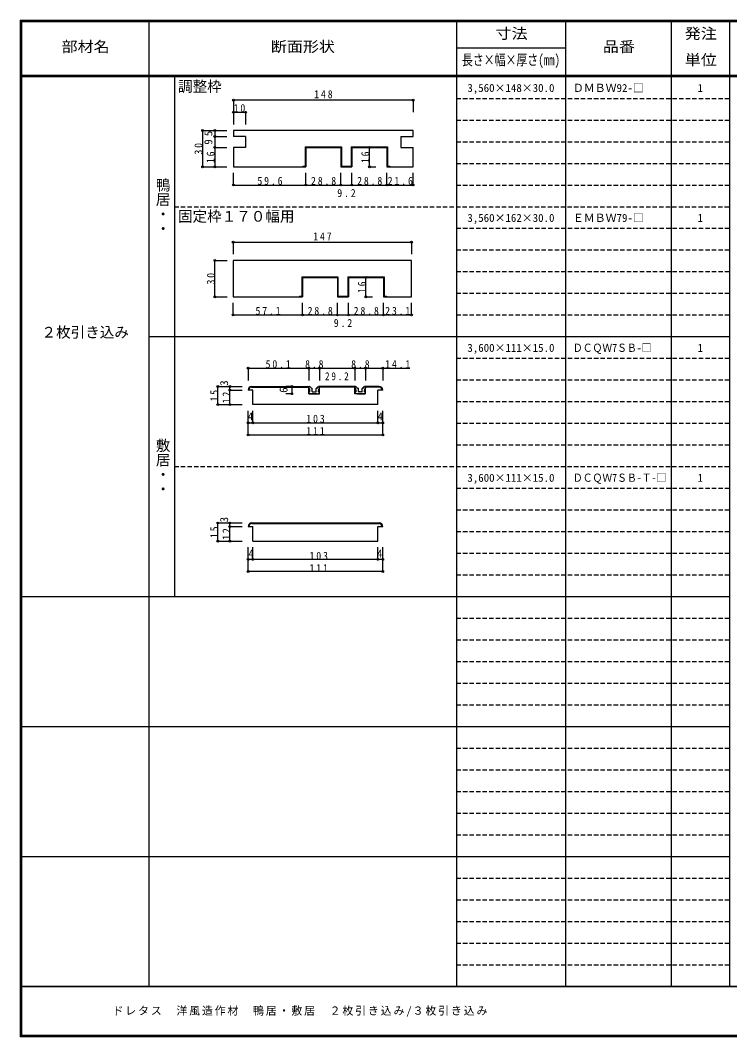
# Model space of a CAD drawing. Units: millimetres, scale not verified. Extents: x -600 to 570, y -431 to 418.
# Drawn here: x -600 to -15, y -420 to 418 of the extents above; entities that cross this region are included whole.
import ezdxf
from ezdxf.enums import TextEntityAlignment as Align

# ---------------------------------------------------------------- set-up
doc = ezdxf.new("R2010")
doc.units = ezdxf.units.MM
doc.header["$LTSCALE"] = 3
doc.header["$PDMODE"] = 32
doc.header["$PDSIZE"] = 1.5
doc.linetypes.add('DASHED1', pattern=[1.8, 1.2, -0.6])
for name, color, linetype in [('0-4', 3, 'Continuous'), ('0-7', 7, 'Continuous'), ('0-A', 7, 'Continuous'), ('0-B', 7, 'Continuous'), ('F-1', 7, 'DASHED1'), ('F-A', 7, 'Continuous')]:
    doc.layers.add(name, color=color, linetype=linetype)
doc.styles.add('@ＭＳ ゴシック', font='')
doc.styles.add('ＭＳ ゴシック', font='')
doc.styles.get('@ＭＳ ゴシック').set_extended_font_data('@MS Gothic')
doc.styles.get('ＭＳ ゴシック').set_extended_font_data('MS Gothic')

msp = doc.modelspace()

# ---------------------------------------------------------------- linework, layer by layer
at = {"layer": '0-4'}
for p, q in [((-424.25, 326.714), (-424.25, 321.714)), ((-276.25, 326.714), (-424.25, 326.714)), ((-414.25, 321.714), (-424.25, 321.714)), ((-414.25, 321.714), (-414.25, 312.714)), ((-286.25, 321.714), (-276.25, 321.714)), ((-286.25, 321.714), (-286.25, 312.714)), ((-276.25, 321.714), (-276.25, 326.714)), ((-424.25, 312.714), (-424.25, 296.714)), ((-414.25, 312.714), (-424.25, 312.714)), ((-365.15, 313.214), (-365.15, 297.214)), ((-364.65, 312.714), (-364.65, 296.714)), ((-364.65, 312.714), (-335.85, 312.714)), ((-327.15, 313.214), (-327.15, 297.214)), ((-326.65, 312.714), (-326.65, 296.714)), ((-326.65, 312.714), (-297.85, 312.714)), ((-297.85, 312.714), (-297.85, 296.714)), ((-286.25, 312.714), (-276.25, 312.714)), ((-276.25, 296.714), (-276.25, 312.714)), ((-424.25, 296.714), (-364.65, 296.714)), ((-367.15, 297.214), (-365.15, 297.214)), ((-367.15, 297.214), (-367.15, 296.714)), ((-297.85, 296.714), (-276.25, 296.714)), ((-297.35, 297.214), (-295.35, 297.214)), ((-295.35, 297.214), (-295.35, 296.714)), ((-424.573, 219.571), (-424.573, 189.571)), ((-277.573, 219.571), (-424.573, 219.571)), ((-277.573, 189.571), (-277.573, 219.571)), ((-367.973, 206.071), (-367.973, 190.071)), ((-367.473, 205.571), (-367.473, 189.571)), ((-367.473, 205.571), (-338.673, 205.571)), ((-329.973, 206.071), (-329.973, 190.071)), ((-329.473, 205.571), (-329.473, 189.571)), ((-329.473, 205.571), (-300.673, 205.571)), ((-424.573, 189.571), (-367.473, 189.571)), ((-369.973, 190.071), (-367.973, 190.071)), ((-369.973, 190.071), (-369.973, 189.571)), ((-300.173, 190.071), (-298.173, 190.071)), ((-298.173, 190.071), (-298.173, 189.571)), ((-408.25, 112.643), (-412.25, 112.643)), ((-409.25, 115.643), (-362.15, 115.643)), ((-409.25, 115.143), (-362.15, 115.143)), ((-408.25, 100.643), (-408.25, 112.643)), ((-362.15, 109.643), (-362.15, 115.643)), ((-362.15, 109.643), (-362.15, 115.143)), ((-362.15, 109.643), (-353.35, 109.643)), ((-324.15, 115.643), (-353.35, 115.643)), ((-353.35, 109.643), (-353.35, 115.643)), ((-324.15, 115.143), (-353.35, 115.143)), ((-353.35, 109.643), (-353.35, 115.143)), ((-324.15, 109.643), (-324.15, 115.643)), ((-324.15, 109.643), (-324.15, 115.143)), ((-315.35, 109.643), (-324.15, 109.643)), ((-304.25, 115.643), (-315.35, 115.643)), ((-315.35, 109.643), (-315.35, 115.643)), ((-304.25, 115.143), (-315.35, 115.143)), ((-315.35, 109.643), (-315.35, 115.143)), ((-301.25, 112.643), (-305.25, 112.643)), ((-305.25, 100.643), (-305.25, 112.643)), ((-305.25, 100.643), (-408.25, 100.643)), ((-412.25, 0.048), (-408.25, 0.048)), ((-409.25, 3.048), (-304.25, 3.048)), ((-409.25, 2.548), (-304.25, 2.548)), ((-408.25, -11.952), (-408.25, 0.048)), ((-305.25, 0.048), (-301.25, 0.048)), ((-305.25, -11.952), (-305.25, 0.048)), ((-408.25, -11.952), (-305.25, -11.952))]:
    msp.add_line(p, q, dxfattribs=at)
for points in [[(-365.15, 313.214), (-335.35, 313.214), (-335.35, 297.214), (-327.15, 297.214)], [(-335.85, 312.714), (-335.85, 296.714), (-326.65, 296.714)], [(-327.15, 313.214), (-297.35, 313.214), (-297.35, 297.214)], [(-367.973, 206.071), (-338.173, 206.071), (-338.173, 190.071), (-329.973, 190.071)], [(-338.673, 205.571), (-338.673, 189.571), (-329.473, 189.571)], [(-329.973, 206.071), (-300.173, 206.071), (-300.173, 190.071)], [(-300.673, 205.571), (-300.673, 189.571), (-277.573, 189.571)]]:
    msp.add_lwpolyline(points, dxfattribs=at)
for centre, radius, start, end in [((-409.25, 112.643), 3, 90, 180), ((-409.25, 112.643), 2.5, 90, 180), ((-304.25, 112.643), 3, 0, 90), ((-304.25, 112.643), 2.5, 0, 90), ((-409.25, 0.048), 3, 90, 180), ((-409.25, 0.048), 2.5, 90, 180), ((-304.25, 0.048), 3, 0, 90), ((-304.25, 0.048), 2.5, 0, 90)]:
    msp.add_arc(centre, radius, start, end, dxfattribs=at)
at = {"layer": '0-7'}
for p, q in [((-361.25, 111.143), (-361.85, 111.143)), ((-360.088, 114.231), (-361.354, 115.496)), ((-361.25, 111.143), (-361.25, 112.407)), ((-355.45, 109.643), (-360.05, 109.643)), ((-359.876, 114.143), (-359.55, 114.143)), ((-359.35, 111.443), (-359.35, 113.943)), ((-359.05, 111.143), (-358.05, 111.143)), ((-358.05, 111.143), (-357.75, 110.843)), ((-357.75, 110.843), (-357.45, 111.143)), ((-357.45, 111.143), (-356.45, 111.143)), ((-356.15, 111.443), (-356.15, 113.943)), ((-355.624, 114.143), (-355.95, 114.143)), ((-355.25, 109.843), (-355.45, 109.643)), ((-355.412, 114.231), (-354.147, 115.496)), ((-355.05, 109.643), (-355.25, 109.843)), ((-355.05, 109.643), (-353.95, 109.643)), ((-354.25, 111.143), (-354.25, 112.407)), ((-354.25, 111.143), (-353.65, 111.143)), ((-353.95, 109.643), (-353.464, 110.869)), ((-353.25, 115.643), (-353.793, 115.643)), ((-353.25, 114.643), (-353.25, 115.643)), ((-324.25, 115.643), (-323.707, 115.643)), ((-324.25, 114.643), (-324.25, 115.643)), ((-323.55, 109.643), (-324.036, 110.869)), ((-323.25, 111.143), (-323.85, 111.143)), ((-322.45, 109.643), (-323.55, 109.643)), ((-322.088, 114.231), (-323.353, 115.496)), ((-323.25, 111.143), (-323.25, 112.407)), ((-322.45, 109.643), (-322.25, 109.843)), ((-322.25, 109.843), (-322.05, 109.643)), ((-322.05, 109.643), (-317.45, 109.643)), ((-321.876, 114.143), (-321.55, 114.143)), ((-321.35, 111.443), (-321.35, 113.943)), ((-320.05, 111.143), (-321.05, 111.143)), ((-319.75, 110.843), (-320.05, 111.143)), ((-319.45, 111.143), (-319.75, 110.843)), ((-318.45, 111.143), (-319.45, 111.143)), ((-318.15, 111.443), (-318.15, 113.943)), ((-317.624, 114.143), (-317.95, 114.143)), ((-317.412, 114.231), (-316.146, 115.496)), ((-316.25, 111.143), (-316.25, 112.407)), ((-316.25, 111.143), (-315.65, 111.143))]:
    msp.add_line(p, q, dxfattribs=at)
for points in [[(-362.25, 114.643), (-362.25, 115.643), (-361.707, 115.643)], [(-360.45, 109.643), (-361.55, 109.643), (-362.036, 110.869)], [(-360.45, 109.643), (-360.25, 109.843), (-360.05, 109.643)], [(-317.05, 109.643), (-317.25, 109.843), (-317.45, 109.643)], [(-317.05, 109.643), (-315.95, 109.643), (-315.464, 110.869)], [(-315.25, 114.643), (-315.25, 115.643), (-315.793, 115.643)]]:
    msp.add_lwpolyline(points, dxfattribs=at)
for centre, radius, start, end in [((-364.25, 112.407), 3, 0, 48.19), ((-361.85, 110.943), 0.2, 90, 201.616), ((-361.707, 115.143), 0.5, 45, 90), ((-359.876, 114.443), 0.3, 225, 270), ((-359.55, 113.943), 0.2, 0, 90), ((-359.05, 111.443), 0.3, 180, 270), ((-356.45, 111.443), 0.3, 270, 0), ((-355.95, 113.943), 0.2, 90, 180), ((-355.624, 114.443), 0.3, 270, 315), ((-351.25, 112.407), 3, 131.81, 180), ((-353.793, 115.143), 0.5, 90, 135), ((-353.65, 110.943), 0.2, 338.384, 90), ((-326.25, 112.407), 3, 0, 48.19), ((-323.85, 110.943), 0.2, 90, 201.616), ((-323.707, 115.143), 0.5, 45, 90), ((-321.876, 114.443), 0.3, 225, 270), ((-321.55, 113.943), 0.2, 360, 90), ((-321.05, 111.443), 0.3, 180, 270), ((-318.45, 111.443), 0.3, 270, 360), ((-317.95, 113.943), 0.2, 90, 180), ((-317.624, 114.443), 0.3, 270, 315), ((-313.25, 112.407), 3, 131.81, 180), ((-315.793, 115.143), 0.5, 90, 135), ((-315.65, 110.943), 0.2, 338.384, 90)]:
    msp.add_arc(centre, radius, start, end, dxfattribs=at)
at = {"layer": '0-B', "color": 4}
for p, q in [((-276.25, 351.714), (-424.25, 351.714)), ((-424.25, 351.714), (-424.25, 341.714)), ((-276.25, 351.714), (-276.25, 341.714)), ((-424.25, 341.714), (-424.25, 331.714)), ((-424.25, 341.714), (-414.25, 341.714)), ((-414.25, 341.714), (-414.25, 331.714)), ((-449.75, 326.714), (-429.75, 326.714)), ((-449.75, 326.714), (-449.75, 296.714)), ((-439.75, 326.714), (-439.75, 321.714)), ((-439.75, 321.714), (-439.75, 312.714)), ((-439.75, 321.714), (-429.75, 321.714)), ((-439.75, 312.714), (-439.75, 296.714)), ((-439.75, 312.714), (-429.75, 312.714)), ((-312.25, 312.714), (-306.85, 312.714)), ((-312.25, 296.714), (-312.25, 312.714)), ((-449.75, 296.714), (-429.75, 296.714)), ((-312.25, 296.714), (-306.85, 296.714)), ((-424.25, 281.714), (-424.25, 291.714)), ((-364.65, 281.714), (-364.65, 291.714)), ((-335.85, 281.714), (-335.85, 291.714)), ((-326.65, 281.714), (-326.65, 291.714)), ((-297.85, 281.714), (-297.85, 291.714)), ((-276.25, 281.714), (-276.25, 291.714)), ((-424.25, 281.714), (-364.65, 281.714)), ((-364.65, 281.714), (-335.85, 281.714)), ((-335.85, 281.714), (-326.65, 281.714)), ((-326.65, 281.714), (-297.85, 281.714)), ((-297.85, 281.714), (-276.25, 281.714)), ((-424.573, 234.571), (-277.573, 234.571)), ((-424.573, 234.571), (-424.573, 224.571)), ((-277.573, 234.571), (-277.573, 224.571)), ((-439.573, 219.571), (-429.573, 219.571)), ((-439.573, 189.571), (-439.573, 219.571)), ((-315.073, 205.571), (-309.673, 205.571)), ((-315.073, 189.571), (-315.073, 205.571)), ((-439.573, 189.571), (-429.573, 189.571)), ((-424.573, 174.571), (-424.573, 184.571)), ((-367.473, 174.571), (-367.473, 184.571)), ((-338.673, 174.571), (-338.673, 184.571)), ((-329.473, 174.571), (-329.473, 184.571)), ((-315.073, 189.571), (-309.673, 189.571)), ((-300.673, 174.571), (-300.673, 184.571)), ((-277.573, 174.571), (-277.573, 184.571)), ((-424.573, 174.571), (-367.473, 174.571)), ((-367.473, 174.571), (-338.673, 174.571)), ((-338.673, 174.571), (-329.473, 174.571)), ((-329.473, 174.571), (-300.673, 174.571)), ((-300.673, 174.571), (-277.573, 174.571)), ((-412.25, 130.643), (-412.25, 120.643)), ((-412.25, 130.643), (-362.15, 130.643)), ((-362.15, 130.643), (-353.35, 130.643)), ((-362.15, 130.643), (-362.15, 120.643)), ((-353.35, 130.643), (-324.15, 130.643)), ((-353.35, 130.643), (-353.35, 120.643)), ((-324.15, 130.643), (-315.35, 130.643)), ((-324.15, 130.643), (-324.15, 120.643)), ((-315.35, 130.643), (-279, 130.643)), ((-315.35, 130.643), (-315.35, 120.643)), ((-301.25, 130.643), (-301.25, 120.643)), ((-437.25, 115.643), (-417.25, 115.643)), ((-437.25, 100.643), (-437.25, 115.643)), ((-427.25, 112.643), (-427.25, 115.643)), ((-427.25, 112.643), (-417.25, 112.643)), ((-427.25, 100.643), (-427.25, 112.643)), ((-376.25, 115.643), (-381.25, 115.643)), ((-376.25, 109.643), (-381.25, 109.643)), ((-376.25, 115.643), (-376.25, 109.643)), ((-437.25, 100.643), (-417.25, 100.643)), ((-412.25, 75.643), (-412.25, 95.643)), ((-408.25, 85.643), (-408.25, 95.643)), ((-305.25, 85.643), (-305.25, 95.643)), ((-301.25, 75.643), (-301.25, 95.643)), ((-412.25, 85.643), (-408.25, 85.643)), ((-408.25, 85.643), (-305.25, 85.643)), ((-305.25, 85.643), (-301.25, 85.643)), ((-412.25, 75.643), (-301.25, 75.643)), ((-437.25, 3.048), (-417.25, 3.048)), ((-437.25, -11.952), (-437.25, 3.048)), ((-427.25, 0.048), (-427.25, 3.048)), ((-427.25, -11.952), (-427.25, 0.048)), ((-427.25, 0.048), (-417.25, 0.048)), ((-437.25, -11.952), (-417.25, -11.952)), ((-412.25, -36.952), (-412.25, -16.952)), ((-408.25, -26.952), (-408.25, -16.952)), ((-305.25, -26.952), (-305.25, -16.952)), ((-301.25, -36.952), (-301.25, -16.952)), ((-408.25, -26.952), (-412.25, -26.952)), ((-305.25, -26.952), (-408.25, -26.952)), ((-301.25, -26.952), (-305.25, -26.952)), ((-301.25, -36.952), (-412.25, -36.952))]:
    msp.add_line(p, q, dxfattribs=at)
at = {"layer": '0-B'}
for p in [(-424.25, 351.714), (-276.25, 351.714), (-424.25, 341.714), (-414.25, 341.714), (-449.75, 326.714), (-439.75, 326.714), (-439.75, 321.714), (-439.75, 312.714), (-312.25, 312.714), (-449.75, 296.714), (-439.75, 296.714), (-312.25, 296.714), (-424.25, 281.714), (-364.65, 281.714), (-335.85, 281.714), (-326.65, 281.714), (-297.85, 281.714), (-276.25, 281.714), (-424.573, 234.571), (-277.573, 234.571), (-439.573, 219.571), (-315.073, 205.571), (-439.573, 189.571), (-315.073, 189.571), (-424.573, 174.571), (-367.473, 174.571), (-338.673, 174.571), (-329.473, 174.571), (-300.673, 174.571), (-277.573, 174.571), (-412.25, 130.643), (-362.15, 130.643), (-353.35, 130.643), (-324.15, 130.643), (-315.35, 130.643), (-301.25, 130.643), (-437.25, 115.643), (-427.25, 115.643), (-427.25, 112.643), (-376.25, 115.643), (-376.25, 109.643), (-437.25, 100.643), (-427.25, 100.643), (-412.25, 85.643), (-408.25, 85.643), (-305.25, 85.643), (-301.25, 85.643), (-412.25, 75.643), (-301.25, 75.643), (-437.25, 3.048), (-427.25, 3.048), (-427.25, 0.048), (-437.25, -11.952), (-427.25, -11.952), (-412.25, -26.952), (-408.25, -26.952), (-305.25, -26.952), (-301.25, -26.952), (-412.25, -36.952), (-301.25, -36.952)]:
    msp.add_point(p, dxfattribs=at)
at = {"layer": 'F-1', "color": 6, "linetype": 'Continuous'}
for p, q in [((-600, 417.5), (-600, -420.5)), ((-600, 417), (570, 417)), ((-600, 416.5), (570, 416.5)), ((-599.5, 417.5), (-599.5, -420.5)), ((-599, 417.5), (-599, -420.5)), ((-15.5, 417.505), (-15.5, -379.5)), ((570, 372), (-600, 372)), ((570, 371), (-600, 371)), ((570, -379), (-600, -379)), ((570, -379.5), (-600, -379.5)), ((570, -419.5), (-600, -419.5)), ((570, -420), (-600, -420)), ((570, -420.5), (-600, -420.5))]:
    msp.add_line(p, q, dxfattribs=at)
at = {"layer": 'F-1', "linetype": 'Continuous'}
for p, q in [((-494, 417.5), (-494, -379)), ((-240.5, 417.505), (-240.5, -379.5)), ((-150.5, 417.505), (-150.5, -379.5)), ((-63.5, 417.505), (-63.5, -379.5)), ((-240.5, 394.75), (-150.5, 394.75)), ((-473, 371), (-473, -57.571)), ((-494, 156.714), (-15.5, 156.714)), ((-599, -57.571), (-15.5, -57.571)), ((-599, -164.714), (-15.5, -164.714)), ((-599, -271.857), (-15.5, -271.857))]:
    msp.add_line(p, q, dxfattribs=at)
at = {"layer": 'F-1'}
for p, q in [((-240.5, 353.143), (-15.5, 353.143)), ((-240.5, 335.286), (-15.5, 335.286)), ((-240.5, 317.429), (-15.5, 317.429)), ((-240.5, 299.571), (-15.5, 299.571)), ((-240.5, 281.714), (-15.5, 281.714)), ((-473, 263.857), (-15.5, 263.857)), ((-240.5, 246), (-15.5, 246)), ((-240.5, 228.143), (-15.5, 228.143)), ((-240.5, 210.286), (-15.5, 210.286)), ((-240.5, 192.429), (-15.5, 192.429)), ((-240.5, 174.571), (-15.5, 174.571)), ((-240.5, 138.857), (-15.5, 138.857)), ((-240.5, 121), (-15.5, 121)), ((-240.5, 103.143), (-15.5, 103.143)), ((-240.5, 85.286), (-15.5, 85.286)), ((-240.5, 67.429), (-15.5, 67.429)), ((-473, 49.571), (-15.5, 49.571)), ((-240.5, 31.714), (-15.5, 31.714)), ((-240.5, 13.857), (-15.5, 13.857)), ((-240.5, -4), (-15.5, -4)), ((-240.5, -21.857), (-15.5, -21.857)), ((-240.5, -39.714), (-15.5, -39.714)), ((-240.5, -75.429), (-15.5, -75.429)), ((-240.5, -93.286), (-15.5, -93.286)), ((-240.5, -111.143), (-15.5, -111.143)), ((-240.5, -129), (-15.5, -129)), ((-240.5, -146.857), (-15.5, -146.857)), ((-240.5, -164.714), (-15.5, -164.714)), ((-240.5, -182.571), (-15.5, -182.571)), ((-240.5, -200.429), (-15.5, -200.429)), ((-240.5, -218.286), (-15.5, -218.286)), ((-240.5, -236.143), (-15.5, -236.143)), ((-240.5, -254), (-15.5, -254)), ((-240.5, -271.857), (-15.5, -271.857)), ((-240.5, -289.714), (-15.5, -289.714)), ((-240.5, -307.571), (-15.5, -307.571)), ((-240.5, -325.429), (-15.5, -325.429)), ((-240.5, -343.286), (-15.5, -343.286)), ((-240.5, -361.143), (-15.5, -361.143))]:
    msp.add_line(p, q, dxfattribs=at)
at = {"layer": 'F-1', "color": 6, "linetype": 'Continuous'}
msp.add_lwpolyline([(-600, 417.5), (570, 417.5), (570, -420.5)], dxfattribs=at)

# ---------------------------------------------------------------- texts
at = {"layer": '0-A', "style": 'ＭＳ ゴシック'}
for s, height, p in [('調整枠', 8.798, (-470, 356)), ('3,560×148×30.0', 6.598, (-231.5, 356.455)), ('ＤＭＢＷ92-□', 6.598, (-144.5, 356.455)), ('1', 6.598, (-41.75, 356.455)), ('固定枠１７０幅用', 8.798, (-470, 248.857)), ('3,560×162×30.0', 6.598, (-231.5, 249.313)), ('ＥＭＢＷ79-□', 6.598, (-144.5, 249.313)), ('1', 6.598, (-41.75, 249.313)), ('２枚引き込み', 8.798, (-582.5, 153.286)), ('3,600×111×15.0', 6.598, (-231.5, 142.17)), ('1', 6.598, (-41.75, 142.17)), ('3,600×111×15.0', 6.598, (-231.5, 35.027)), ('1', 6.598, (-41.75, 35.027))]:
    msp.add_text(s, height=height, dxfattribs=at).set_placement(p, align=Align.BOTTOM_LEFT)
at = {"layer": '0-A', "style": '@ＭＳ ゴシック'}
for s, p in [('鴨居・・', (-489.5, 287.857)), ('敷居・・', (-489.5, 73.143))]:
    msp.add_text(s, height=8.798, rotation=270, dxfattribs=at).set_placement(p, align=Align.BOTTOM_LEFT)
at = {"layer": '0-A', "style": 'ＭＳ ゴシック', "width": 0.9}
for s, p in [('ＤＣＱＷ7ＳＢ-□', (-144.5, 142.17)), ('ＤＣＱＷ7ＳＢ-Ｔ-□', (-144.5, 35.027))]:
    msp.add_text(s, height=6.598, dxfattribs=at).set_placement(p, align=Align.BOTTOM_LEFT)
at = {"layer": '0-B', "style": 'ＭＳ ゴシック'}
for s, p in [('9', (-439.75, 314.964)), ('5', (-439.75, 321.964)), ('3', (-426.75, 116.179)), ('6', (-377.75, 110.393)), ('3', (-426.75, 3.584))]:
    msp.add_text(s, height=6.598, rotation=90, dxfattribs=at).set_placement(p, align=Align.BOTTOM_LEFT)
for p in [(-412.5, 85.643), (-305.5, 85.643), (-412, -27.452), (-306, -27.452)]:
    msp.add_text('4', height=6.598, dxfattribs=at).set_placement(p, align=Align.BOTTOM_LEFT)
at = {"layer": '0-B', "char_height": 6.598, "attachment_point": 7, "style": 'ＭＳ ゴシック'}
for s, insert in [('\\T1.38;\\W0.9;148', (-357.75, 353.214)), ('\\T1.36;\\W0.9;10', (-424.125, 341.714)), ('\\T1.38;\\W0.9;59.6', (-404.575, 281.714)), ('\\T1.38;\\W0.9;28.8', (-360.375, 281.714)), ('\\T1.38;\\W0.9;28.8', (-322.375, 281.714)), ('\\T1.38;\\W0.9;21.6', (-297.175, 281.714)), ('\\T1.38;\\W0.9;9.2', (-338.75, 271.714)), ('\\T1.38;\\W0.9;147', (-358.573, 236.071)), ('\\T1.38;\\W0.9;57.1', (-406.148, 174.571)), ('\\T1.38;\\W0.9;28.8', (-363.198, 174.571)), ('\\T1.38;\\W0.9;28.8', (-325.198, 174.571)), ('\\T1.38;\\W0.9;23.1', (-299.248, 174.571)), ('\\T1.38;\\W0.9;9.2', (-341.573, 164.571)), ('\\T1.38;\\W0.9;50.1', (-397.825, 130.643)), ('\\T1.38;\\W0.9;8.8', (-365.25, 130.643)), ('\\T1.38;\\W0.9;8.8', (-327.25, 130.643)), ('\\T1.38;\\W0.9;14.1', (-299.25, 130.643)), ('\\T1.38;\\W0.85;29.2', (-348.875, 120.643)), ('\\T1.38;\\W0.9;103', (-364.25, 85.643)), ('\\T1.38;\\W0.9;111', (-364.25, 75.643)), ('\\T1.38;\\W0.9;103', (-361.625, -27.452)), ('\\T1.38;\\W0.9;111', (-361.625, -37.452))]:
    msp.add_mtext(s, dxfattribs=dict(at, insert=insert))
at = {"layer": '0-B', "char_height": 6.598, "attachment_point": 7, "rotation": 90, "style": 'ＭＳ ゴシック'}
for s, insert in [('\\T1.36;\\W0.9;30', (-449.75, 306.839)), ('\\T1.36;\\W0.9;16', (-439.75, 299.839)), ('\\T1.36;\\W0.9;16', (-312.25, 299.839)), ('\\T1.36;\\W0.9;30', (-439.573, 199.696)), ('\\T1.36;\\W0.9;16', (-315.073, 192.696)), ('\\T1.36;\\W0.9;15', (-436.75, 103.268)), ('\\T1.36;\\W0.9;12', (-426.75, 101.768)), ('\\T1.36;\\W0.9;15', (-436.75, -9.327)), ('\\T1.36;\\W0.9;12', (-426.75, -10.827))]:
    msp.add_mtext(s, dxfattribs=dict(at, insert=insert))
at = {"layer": 'F-1', "style": 'ＭＳ ゴシック'}
for s, width, p in [('寸法', 1.1, (-208.25, 399.625)), ('発注', 1.1, (-52.25, 399.625)), ('品番', 1.1, (-119.75, 388.75)), ('長さ×幅×厚さ(㎜)', 0.75, (-236, 377.875)), ('単位', 1.1, (-52.25, 377.875))]:
    msp.add_text(s, height=8.798, dxfattribs=dict(at, width=width)).set_placement(p, align=Align.BOTTOM_LEFT)
at = {"layer": 'F-A', "style": 'ＭＳ ゴシック', "width": 1.1}
for s, p in [('部材名', (-566, 388.75)), ('断面形状', (-393.5, 388.75))]:
    msp.add_text(s, height=8.798, dxfattribs=at).set_placement(p, align=Align.BOTTOM_LEFT)
at = {"layer": 'F-A', "insert": (-524, -404), "char_height": 6.598, "attachment_point": 7, "style": 'ＭＳ ゴシック'}
msp.add_mtext('\\T1.17;ドレタス\u3000洋風造作材\u3000鴨居・敷居\u3000２枚引き込み/３枚引き込み', dxfattribs=at)

doc.saveas('drawing.dxf')
